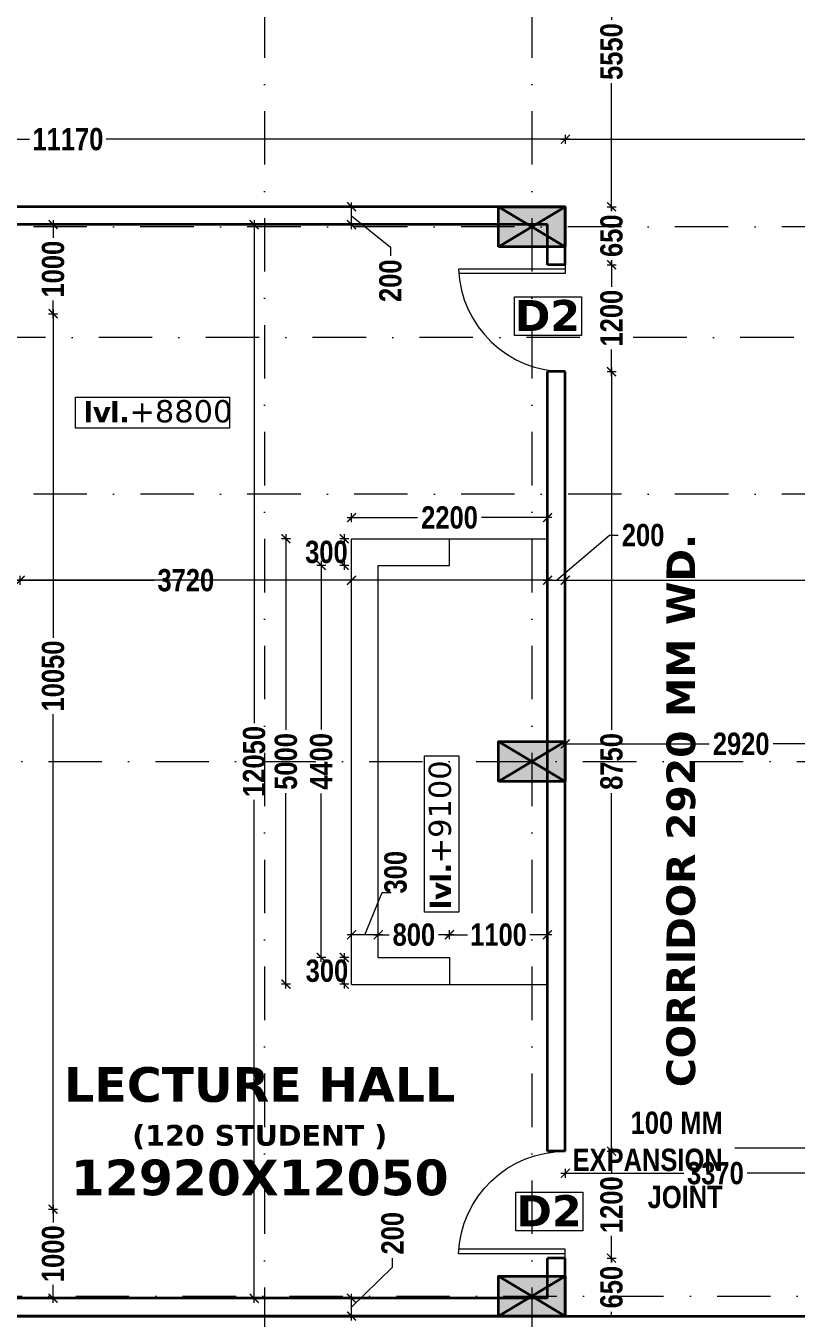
# Model space of a CAD drawing. Header units: millimetres. Extents: x -3092155 to 4513934, y -12317808 to 1850003.
# Drawn here: x -431625 to -422978, y -5557584 to -5543080 of the extents above; entities that cross this region are included whole.
import ezdxf

# ---------------------------------------------------------------- set-up
doc = ezdxf.new("R2010")
doc.units = ezdxf.units.MM
doc.header["$LTSCALE"] = 2
doc.header["$MEASUREMENT"] = 0
doc.header["$PDMODE"] = 34
doc.header["$PDSIZE"] = 500
doc.linetypes.add('DASHDOT', pattern=[1, 0.5, -0.25, 0, -0.25])
doc.layers.add('AEROW', color=7, linetype='Continuous', lineweight=15, true_color=0x0d0d0d)
for name, color, linetype, lineweight in [('coloumn', 10, 'Continuous', 35), ('D DIM', 250, 'Continuous', 9), ('D2', 10, 'Continuous', 5), ('DOOR', 27, 'Continuous', 5), ('expen. jt.', 130, 'Continuous', 35), ('GRID', 251, 'DASHDOT', 5), ('Step', 251, 'Continuous', 9), ('TEXT', 7, 'Continuous', 13), ('WAll', 250, 'Continuous', 35)]:
    doc.layers.add(name, color=color, linetype=linetype, lineweight=lineweight)
doc.styles.add('COLOUMNN DIM', font='ARIALNB.TTF', dxfattribs={"height": 550})
doc.styles.add('INNER DIM', font='ARIALNB.TTF', dxfattribs={"height": 250})
doc.styles.add('style2', font='verdana.ttf')
doc.dimstyles.new('external final', dxfattribs={"dimscale": 0, "dimtxt": 250, "dimasz": 100, "dimexe": 50, "dimexo": 50, "dimgap": 50, "dimtad": 0, "dimdec": 0, "dimzin": 0, "dimdsep": 46, "dimtxsty": 'INNER DIM', "dimblk": 'ARCHTICK', "dimcen": 100, "dimdle": 50, "dimclrd": 256, "dimclre": 256, "dimclrt": 256, "dimadec": 0, "dimazin": 0, "dimtfac": 1, "dimtdec": 0, "dimtix": 1, "dimtmove": 1, "dimatfit": 3, "dimfxl": 50, "dimfxlon": 1, "dimtolj": 1, "dimtzin": 0, "dimlwd": -1, "dimlwe": -1, "dimarcsym": 1})
doc.dimstyles.new('INNER DIM', dxfattribs={"dimscale": 0, "dimtxt": 250, "dimasz": 100, "dimexe": 50, "dimexo": 50, "dimgap": 50, "dimtad": 0, "dimdec": 0, "dimzin": 0, "dimdsep": 46, "dimtxsty": 'INNER DIM', "dimblk": 'ARCHTICK', "dimcen": 100, "dimdle": 50, "dimclrd": 256, "dimclre": 256, "dimclrt": 256, "dimadec": 0, "dimazin": 0, "dimtfac": 1, "dimtdec": 0, "dimtix": 1, "dimtmove": 2, "dimatfit": 3, "dimfxl": 50, "dimfxlon": 1, "dimtolj": 1, "dimtzin": 0, "dimlwd": -1, "dimlwe": -1, "dimarcsym": 1})

# ---------------------------------------------------------------- blocks, each defined once
blk = doc.blocks.new('_ArchTick')
at = {"color": 0, "linetype": 'ByBlock', "const_width": 0.15}
blk.add_lwpolyline([(-0.5, -0.5), (0.5, 0.5)], dxfattribs=at)
blk = doc.blocks.new('A$C378B1DF0')
at = {"layer": 'DOOR', "ltscale": 0.1}
for p, q in [((1100, 0), (1100, 1196)), ((1150, 0), (1150, 1199)), ((1200, 0), (1100, 0))]:
    blk.add_line(p, q, dxfattribs=at)
blk.add_arc((1200, 0), 1200, 92.388, 180, dxfattribs=at)
blk = doc.blocks.new('*D407')
at = {"layer": 'D DIM', "ltscale": 100, "transparency": 16777216}
for p, q in [((-438688, -5549252), (-438688, -5549352)), ((-425768, -5549252), (-425768, -5549352)), ((-438738, -5549302), (-432658, -5549302)), ((-425718, -5549302), (-431799, -5549302))]:
    blk.add_line(p, q, dxfattribs=at)
at = {"layer": 'Defpoints', "color": 0, "lineweight": 50, "ltscale": 100, "transparency": 16777216}
for p in [(-438688, -5548761), (-425768, -5548761), (-425768, -5549302)]:
    blk.add_point(p, dxfattribs=at)
at = {"layer": 'D DIM', "ltscale": 100, "transparency": 16777216, "xscale": 100, "yscale": 100, "zscale": 100, "rotation": 180}
blk.add_blockref('_ArchTick', (-438688, -5549302), dxfattribs=at)
at = {"layer": 'D DIM', "ltscale": 100, "transparency": 16777216, "xscale": 100, "yscale": 100, "zscale": 100}
blk.add_blockref('_ArchTick', (-425768, -5549302), dxfattribs=at)
at = {"layer": 'D DIM', "ltscale": 100, "transparency": 16777216, "insert": (-432228, -5549302), "char_height": 250, "attachment_point": 5, "style": 'INNER DIM'}
blk.add_mtext('\\A1;12920', dxfattribs=at)
blk = doc.blocks.new('*D408')
at = {"layer": 'D DIM', "ltscale": 100, "transparency": 16777216}
for p, q in [((-425668, -5549302), (-425074, -5548797)), ((-425074, -5548797), (-424974, -5548797)), ((-425768, -5549252), (-425768, -5549352)), ((-425568, -5549252), (-425568, -5549352)), ((-425818, -5549302), (-425518, -5549302))]:
    blk.add_line(p, q, dxfattribs=at)
at = {"layer": 'Defpoints', "color": 0, "lineweight": 50, "ltscale": 100, "transparency": 16777216}
for p in [(-425768, -5548761), (-425568, -5548817), (-425568, -5549302)]:
    blk.add_point(p, dxfattribs=at)
at = {"layer": 'D DIM', "ltscale": 100, "transparency": 16777216, "xscale": 100, "yscale": 100, "zscale": 100, "rotation": 180}
blk.add_blockref('_ArchTick', (-425768, -5549302), dxfattribs=at)
at = {"layer": 'D DIM', "ltscale": 100, "transparency": 16777216, "xscale": 100, "yscale": 100, "zscale": 100}
blk.add_blockref('_ArchTick', (-425568, -5549302), dxfattribs=at)
at = {"layer": 'D DIM', "ltscale": 100, "transparency": 16777216, "insert": (-424696, -5548797), "char_height": 250, "attachment_point": 5, "style": 'INNER DIM'}
blk.add_mtext('\\A1;200', dxfattribs=at)
blk = doc.blocks.new('*D409')
at = {"layer": 'D DIM', "ltscale": 100, "transparency": 16777216}
for p, q in [((-425569, -5549252), (-425569, -5549352)), ((-407278, -5549252), (-407278, -5549352)), ((-425619, -5549302), (-417904, -5549302)), ((-407228, -5549302), (-417044, -5549302))]:
    blk.add_line(p, q, dxfattribs=at)
at = {"layer": 'Defpoints', "color": 0, "lineweight": 50, "ltscale": 100, "transparency": 16777216}
for p in [(-407278, -5548781), (-425569, -5548959), (-407278, -5549302)]:
    blk.add_point(p, dxfattribs=at)
at = {"layer": 'D DIM', "ltscale": 100, "transparency": 16777216, "xscale": 100, "yscale": 100, "zscale": 100, "rotation": 180}
blk.add_blockref('_ArchTick', (-425569, -5549302), dxfattribs=at)
at = {"layer": 'D DIM', "ltscale": 100, "transparency": 16777216, "xscale": 100, "yscale": 100, "zscale": 100}
blk.add_blockref('_ArchTick', (-407278, -5549302), dxfattribs=at)
at = {"layer": 'D DIM', "ltscale": 100, "transparency": 16777216, "insert": (-417474, -5549302), "char_height": 250, "attachment_point": 5, "style": 'INNER DIM'}
blk.add_mtext('\\A1;18290', dxfattribs=at)
blk = doc.blocks.new('*D432')
at = {"layer": 'D DIM', "ltscale": 100, "transparency": 16777216}
for p, q in [((-425619, -5551139), (-423953, -5551139)), ((-425569, -5551139), (-425569, -5551189)), ((-422599, -5551139), (-423237, -5551139)), ((-422649, -5551139), (-422649, -5551189))]:
    blk.add_line(p, q, dxfattribs=at)
at = {"layer": 'Defpoints', "color": 0, "lineweight": 50, "ltscale": 100, "transparency": 16777216}
for p in [(-425569, -5551111), (-422649, -5551111), (-422649, -5551139)]:
    blk.add_point(p, dxfattribs=at)
at = {"layer": 'D DIM', "ltscale": 100, "transparency": 16777216, "xscale": 100, "yscale": 100, "zscale": 100, "rotation": 180}
blk.add_blockref('_ArchTick', (-425569, -5551139), dxfattribs=at)
at = {"layer": 'D DIM', "ltscale": 100, "transparency": 16777216, "xscale": 100, "yscale": 100, "zscale": 100}
blk.add_blockref('_ArchTick', (-422649, -5551139), dxfattribs=at)
at = {"layer": 'D DIM', "ltscale": 100, "transparency": 16777216, "insert": (-423595, -5551139), "char_height": 250, "attachment_point": 5, "style": 'INNER DIM'}
blk.add_mtext('\\A1;2920', dxfattribs=at)
blk = doc.blocks.new('*D454')
at = {"layer": 'D DIM', "ltscale": 100, "transparency": 16777216}
for p, q in [((-436738, -5544403), (-436738, -5544303)), ((-425568, -5544403), (-425568, -5544303)), ((-436788, -5544353), (-431583, -5544353)), ((-425518, -5544353), (-430724, -5544353))]:
    blk.add_line(p, q, dxfattribs=at)
at = {"layer": 'Defpoints', "color": 0, "lineweight": 50, "ltscale": 100, "transparency": 16777216}
for p in [(-425568, -5544353), (-436738, -5545111), (-425568, -5545111)]:
    blk.add_point(p, dxfattribs=at)
at = {"layer": 'D DIM', "ltscale": 100, "transparency": 16777216, "xscale": 100, "yscale": 100, "zscale": 100, "rotation": 180}
blk.add_blockref('_ArchTick', (-436738, -5544353), dxfattribs=at)
at = {"layer": 'D DIM', "ltscale": 100, "transparency": 16777216, "xscale": 100, "yscale": 100, "zscale": 100}
blk.add_blockref('_ArchTick', (-425568, -5544353), dxfattribs=at)
at = {"layer": 'D DIM', "ltscale": 100, "transparency": 16777216, "insert": (-431153, -5544353), "char_height": 250, "attachment_point": 5, "style": 'INNER DIM'}
blk.add_mtext('\\A1;11170', dxfattribs=at)
blk = doc.blocks.new('*D455')
at = {"layer": 'D DIM', "ltscale": 100, "transparency": 16777216}
for p, q in [((-425568, -5544403), (-425568, -5544303)), ((-407279, -5544403), (-407279, -5544303)), ((-425618, -5544353), (-416854, -5544353)), ((-407229, -5544353), (-415994, -5544353))]:
    blk.add_line(p, q, dxfattribs=at)
at = {"layer": 'Defpoints', "color": 0, "lineweight": 50, "ltscale": 100, "transparency": 16777216}
for p in [(-407279, -5544353), (-425568, -5545111), (-407279, -5545111)]:
    blk.add_point(p, dxfattribs=at)
at = {"layer": 'D DIM', "ltscale": 100, "transparency": 16777216, "xscale": 100, "yscale": 100, "zscale": 100, "rotation": 180}
blk.add_blockref('_ArchTick', (-425568, -5544353), dxfattribs=at)
at = {"layer": 'D DIM', "ltscale": 100, "transparency": 16777216, "xscale": 100, "yscale": 100, "zscale": 100}
blk.add_blockref('_ArchTick', (-407279, -5544353), dxfattribs=at)
at = {"layer": 'D DIM', "ltscale": 100, "transparency": 16777216, "insert": (-416424, -5544353), "char_height": 250, "attachment_point": 5, "style": 'INNER DIM'}
blk.add_mtext('\\A1;18290', dxfattribs=at)
blk = doc.blocks.new('*D471')
at = {"layer": 'D DIM', "ltscale": 100, "transparency": 16777216}
for p, q in [((-425100, -5556911), (-425000, -5556911)), ((-425050, -5556911), (-425050, -5556960)), ((-425050, -5557561), (-425050, -5557512)), ((-425100, -5557561), (-425000, -5557561))]:
    blk.add_line(p, q, dxfattribs=at)
at = {"layer": 'Defpoints', "color": 0, "lineweight": 50, "ltscale": 100, "transparency": 16777216}
for p in [(-425568, -5556911), (-425050, -5556911), (-425568, -5557561)]:
    blk.add_point(p, dxfattribs=at)
at = {"layer": 'D DIM', "ltscale": 100, "transparency": 16777216, "insert": (-425050, -5557236), "char_height": 250, "attachment_point": 5, "rotation": 90, "style": 'INNER DIM'}
blk.add_mtext('\\A1;650', dxfattribs=at)
blk = doc.blocks.new('*D472')
at = {"layer": 'D DIM', "ltscale": 100, "transparency": 16777216}
for p, q in [((-425100, -5555711), (-425000, -5555711)), ((-425050, -5555661), (-425050, -5555961)), ((-425050, -5556961), (-425050, -5556661)), ((-425100, -5556911), (-425000, -5556911))]:
    blk.add_line(p, q, dxfattribs=at)
at = {"layer": 'Defpoints', "color": 0, "lineweight": 50, "ltscale": 100, "transparency": 16777216}
for p in [(-425568, -5555711), (-425050, -5555711), (-425568, -5556911)]:
    blk.add_point(p, dxfattribs=at)
at = {"layer": 'D DIM', "ltscale": 100, "transparency": 16777216, "xscale": 100, "yscale": 100, "zscale": 100}
for p, rotation in [((-425050, -5555711), 90), ((-425050, -5556911), 270)]:
    blk.add_blockref('_ArchTick', p, dxfattribs=dict(at, rotation=rotation))
at = {"layer": 'D DIM', "ltscale": 100, "transparency": 16777216, "insert": (-425050, -5556311), "char_height": 250, "attachment_point": 5, "rotation": 90, "style": 'INNER DIM'}
blk.add_mtext('\\A1;1200', dxfattribs=at)
blk = doc.blocks.new('*D473')
at = {"layer": 'D DIM', "ltscale": 100, "transparency": 16777216}
for p, q in [((-425050, -5546911), (-425050, -5550981)), ((-425100, -5546961), (-425000, -5546961)), ((-425050, -5555761), (-425050, -5551692)), ((-425100, -5555711), (-425000, -5555711))]:
    blk.add_line(p, q, dxfattribs=at)
at = {"layer": 'Defpoints', "color": 0, "lineweight": 50, "ltscale": 100, "transparency": 16777216}
for p in [(-425568, -5546961), (-425050, -5546961), (-425568, -5555711)]:
    blk.add_point(p, dxfattribs=at)
at = {"layer": 'D DIM', "ltscale": 100, "transparency": 16777216, "xscale": 100, "yscale": 100, "zscale": 100}
for p, rotation in [((-425050, -5546961), 90), ((-425050, -5555711), 270)]:
    blk.add_blockref('_ArchTick', p, dxfattribs=dict(at, rotation=rotation))
at = {"layer": 'D DIM', "ltscale": 100, "transparency": 16777216, "insert": (-425050, -5551336), "char_height": 250, "attachment_point": 5, "rotation": 90, "style": 'INNER DIM'}
blk.add_mtext('\\A1;8750', dxfattribs=at)
blk = doc.blocks.new('*D474')
at = {"layer": 'D DIM', "ltscale": 100, "transparency": 16777216}
for p, q in [((-425100, -5545761), (-425000, -5545761)), ((-425050, -5545711), (-425050, -5546011)), ((-425050, -5547011), (-425050, -5546711)), ((-425100, -5546961), (-425000, -5546961))]:
    blk.add_line(p, q, dxfattribs=at)
at = {"layer": 'Defpoints', "color": 0, "lineweight": 50, "ltscale": 100, "transparency": 16777216}
for p in [(-425568, -5545761), (-425050, -5545761), (-425568, -5546961)]:
    blk.add_point(p, dxfattribs=at)
at = {"layer": 'D DIM', "ltscale": 100, "transparency": 16777216, "xscale": 100, "yscale": 100, "zscale": 100}
for p, rotation in [((-425050, -5545761), 90), ((-425050, -5546961), 270)]:
    blk.add_blockref('_ArchTick', p, dxfattribs=dict(at, rotation=rotation))
at = {"layer": 'D DIM', "ltscale": 100, "transparency": 16777216, "insert": (-425050, -5546361), "char_height": 250, "attachment_point": 5, "rotation": 90, "style": 'INNER DIM'}
blk.add_mtext('\\A1;1200', dxfattribs=at)
blk = doc.blocks.new('*D475')
at = {"layer": 'D DIM', "ltscale": 100, "transparency": 16777216}
for p, q in [((-425100, -5545111), (-425000, -5545111)), ((-425050, -5545111), (-425050, -5545160)), ((-425100, -5545761), (-425000, -5545761)), ((-425050, -5545761), (-425050, -5545712))]:
    blk.add_line(p, q, dxfattribs=at)
at = {"layer": 'Defpoints', "color": 0, "lineweight": 50, "ltscale": 100, "transparency": 16777216}
for p in [(-425568, -5545111), (-425050, -5545111), (-425568, -5545761)]:
    blk.add_point(p, dxfattribs=at)
at = {"layer": 'D DIM', "ltscale": 100, "transparency": 16777216, "insert": (-425050, -5545436), "char_height": 250, "attachment_point": 5, "rotation": 90, "style": 'INNER DIM'}
blk.add_mtext('\\A1;650', dxfattribs=at)
blk = doc.blocks.new('*D476')
at = {"layer": 'D DIM', "ltscale": 100, "transparency": 16777216}
for p, q in [((-425050, -5539511), (-425050, -5543014)), ((-425100, -5539561), (-425000, -5539561)), ((-425050, -5545161), (-425050, -5543724)), ((-425100, -5545111), (-425000, -5545111))]:
    blk.add_line(p, q, dxfattribs=at)
at = {"layer": 'Defpoints', "color": 0, "lineweight": 50, "ltscale": 100, "transparency": 16777216}
for p in [(-425568, -5539561), (-425050, -5539561), (-425568, -5545111)]:
    blk.add_point(p, dxfattribs=at)
at = {"layer": 'D DIM', "ltscale": 100, "transparency": 16777216, "xscale": 100, "yscale": 100, "zscale": 100}
for p, rotation in [((-425050, -5539561), 90), ((-425050, -5545111), 270)]:
    blk.add_blockref('_ArchTick', p, dxfattribs=dict(at, rotation=rotation))
at = {"layer": 'D DIM', "ltscale": 100, "transparency": 16777216, "insert": (-425050, -5543369), "char_height": 250, "attachment_point": 5, "rotation": 90, "style": 'INNER DIM'}
blk.add_mtext('\\A1;5550', dxfattribs=at)
blk = doc.blocks.new('*D735')
at = {"layer": 'D DIM', "ltscale": 100, "transparency": 16777216}
for p, q in [((-427508, -5557010), (-427508, -5556910)), ((-427969, -5557461), (-427508, -5557010)), ((-428019, -5557361), (-427919, -5557361)), ((-427969, -5557611), (-427969, -5557311)), ((-428019, -5557561), (-427919, -5557561))]:
    blk.add_line(p, q, dxfattribs=at)
at = {"layer": 'Defpoints', "color": 0, "lineweight": 50, "ltscale": 100, "transparency": 16777216}
for p in [(-428404, -5557361), (-427969, -5557361), (-428449, -5557561)]:
    blk.add_point(p, dxfattribs=at)
at = {"layer": 'D DIM', "ltscale": 100, "transparency": 16777216, "xscale": 100, "yscale": 100, "zscale": 100}
for p, rotation in [((-427969, -5557361), 90), ((-427969, -5557561), 270)]:
    blk.add_blockref('_ArchTick', p, dxfattribs=dict(at, rotation=rotation))
at = {"layer": 'D DIM', "ltscale": 100, "transparency": 16777216, "insert": (-427508, -5556631), "char_height": 250, "attachment_point": 5, "rotation": 90, "style": 'INNER DIM'}
blk.add_mtext('\\A1;200', dxfattribs=at)
blk = doc.blocks.new('*D736')
at = {"layer": 'D DIM', "ltscale": 100, "transparency": 16777216}
for p, q in [((-429012, -5545311), (-429112, -5545311)), ((-429062, -5545261), (-429062, -5550906)), ((-429062, -5557411), (-429062, -5551766)), ((-429012, -5557361), (-429112, -5557361))]:
    blk.add_line(p, q, dxfattribs=at)
at = {"layer": 'Defpoints', "color": 0, "lineweight": 50, "ltscale": 100, "transparency": 16777216}
for p in [(-429062, -5545311), (-428616, -5545311), (-428404, -5557361)]:
    blk.add_point(p, dxfattribs=at)
at = {"layer": 'D DIM', "ltscale": 100, "transparency": 16777216, "xscale": 100, "yscale": 100, "zscale": 100}
for p, rotation in [((-429062, -5545311), 90), ((-429062, -5557361), 270)]:
    blk.add_blockref('_ArchTick', p, dxfattribs=dict(at, rotation=rotation))
at = {"layer": 'D DIM', "ltscale": 100, "transparency": 16777216, "insert": (-429062, -5551336), "char_height": 250, "attachment_point": 5, "rotation": 90, "style": 'INNER DIM'}
blk.add_mtext('\\A1;12050', dxfattribs=at)
blk = doc.blocks.new('*D737')
at = {"layer": 'D DIM', "ltscale": 100, "transparency": 16777216}
for p, q in [((-428019, -5545111), (-427919, -5545111)), ((-427969, -5545361), (-427969, -5545061)), ((-428019, -5545311), (-427919, -5545311)), ((-427969, -5545211), (-427532, -5545563)), ((-427532, -5545563), (-427532, -5545663))]:
    blk.add_line(p, q, dxfattribs=at)
at = {"layer": 'Defpoints', "color": 0, "lineweight": 50, "ltscale": 100, "transparency": 16777216}
for p in [(-428607, -5545111), (-427969, -5545111), (-428616, -5545311)]:
    blk.add_point(p, dxfattribs=at)
at = {"layer": 'D DIM', "ltscale": 100, "transparency": 16777216, "xscale": 100, "yscale": 100, "zscale": 100}
for p, rotation in [((-427969, -5545111), 90), ((-427969, -5545311), 270)]:
    blk.add_blockref('_ArchTick', p, dxfattribs=dict(at, rotation=rotation))
at = {"layer": 'D DIM', "ltscale": 100, "transparency": 16777216, "insert": (-427532, -5545941), "char_height": 250, "attachment_point": 5, "rotation": 90, "style": 'INNER DIM'}
blk.add_mtext('\\A1;200', dxfattribs=at)
blk = doc.blocks.new('*D741')
at = {"layer": 'D DIM', "ltscale": 100, "transparency": 16777216}
for p, q in [((-431369, -5545311), (-431269, -5545311)), ((-431319, -5545261), (-431319, -5545461)), ((-431319, -5546361), (-431319, -5546161)), ((-431369, -5546311), (-431269, -5546311))]:
    blk.add_line(p, q, dxfattribs=at)
at = {"layer": 'Defpoints', "color": 0, "lineweight": 50, "ltscale": 100, "transparency": 16777216}
for p in [(-431857, -5545311), (-431857, -5546311), (-431319, -5546311)]:
    blk.add_point(p, dxfattribs=at)
at = {"layer": 'D DIM', "ltscale": 100, "transparency": 16777216, "xscale": 100, "yscale": 100, "zscale": 100}
for p, rotation in [((-431319, -5545311), 90), ((-431319, -5546311), 270)]:
    blk.add_blockref('_ArchTick', p, dxfattribs=dict(at, rotation=rotation))
at = {"layer": 'D DIM', "ltscale": 100, "transparency": 16777216, "insert": (-431319, -5545811), "char_height": 250, "attachment_point": 5, "rotation": 90, "style": 'INNER DIM'}
blk.add_mtext('\\A1;1000', dxfattribs=at)
blk = doc.blocks.new('*D742')
at = {"layer": 'D DIM', "ltscale": 100, "transparency": 16777216}
for p, q in [((-431369, -5546311), (-431269, -5546311)), ((-431319, -5546261), (-431319, -5549947)), ((-431319, -5556411), (-431319, -5550807)), ((-431369, -5556361), (-431269, -5556361))]:
    blk.add_line(p, q, dxfattribs=at)
at = {"layer": 'Defpoints', "color": 0, "lineweight": 50, "ltscale": 100, "transparency": 16777216}
for p in [(-431957, -5546311), (-431689, -5556361), (-431319, -5556361)]:
    blk.add_point(p, dxfattribs=at)
at = {"layer": 'D DIM', "ltscale": 100, "transparency": 16777216, "xscale": 100, "yscale": 100, "zscale": 100}
for p, rotation in [((-431319, -5546311), 90), ((-431319, -5556361), 270)]:
    blk.add_blockref('_ArchTick', p, dxfattribs=dict(at, rotation=rotation))
at = {"layer": 'D DIM', "ltscale": 100, "transparency": 16777216, "insert": (-431319, -5550377), "char_height": 250, "attachment_point": 5, "rotation": 90, "style": 'INNER DIM'}
blk.add_mtext('\\A1;10050', dxfattribs=at)
blk = doc.blocks.new('*D743')
at = {"layer": 'D DIM', "ltscale": 100, "transparency": 16777216}
for p, q in [((-431369, -5556361), (-431269, -5556361)), ((-431319, -5556311), (-431319, -5556511)), ((-431319, -5557411), (-431319, -5557211)), ((-431369, -5557361), (-431269, -5557361))]:
    blk.add_line(p, q, dxfattribs=at)
at = {"layer": 'Defpoints', "color": 0, "lineweight": 50, "ltscale": 100, "transparency": 16777216}
for p in [(-431689, -5556361), (-431689, -5557361), (-431319, -5557361)]:
    blk.add_point(p, dxfattribs=at)
at = {"layer": 'D DIM', "ltscale": 100, "transparency": 16777216, "xscale": 100, "yscale": 100, "zscale": 100}
for p, rotation in [((-431319, -5556361), 90), ((-431319, -5557361), 270)]:
    blk.add_blockref('_ArchTick', p, dxfattribs=dict(at, rotation=rotation))
at = {"layer": 'D DIM', "ltscale": 100, "transparency": 16777216, "insert": (-431319, -5556861), "char_height": 250, "attachment_point": 5, "rotation": 90, "style": 'INNER DIM'}
blk.add_mtext('\\A1;1000', dxfattribs=at)
blk = doc.blocks.new('*D764')
at = {"layer": 'D DIM', "ltscale": 100, "transparency": 16777216}
for p, q in [((-431689, -5549353), (-431689, -5549253)), ((-427969, -5549353), (-427969, -5549253)), ((-431739, -5549303), (-430185, -5549303)), ((-427919, -5549303), (-429473, -5549303))]:
    blk.add_line(p, q, dxfattribs=at)
at = {"layer": 'Defpoints', "color": 0, "lineweight": 50, "ltscale": 100, "transparency": 16777216}
for p in [(-427969, -5549303), (-431689, -5549475), (-427969, -5549475)]:
    blk.add_point(p, dxfattribs=at)
at = {"layer": 'D DIM', "ltscale": 100, "transparency": 16777216, "xscale": 100, "yscale": 100, "zscale": 100, "rotation": 180}
blk.add_blockref('_ArchTick', (-431689, -5549303), dxfattribs=at)
at = {"layer": 'D DIM', "ltscale": 100, "transparency": 16777216, "xscale": 100, "yscale": 100, "zscale": 100}
blk.add_blockref('_ArchTick', (-427969, -5549303), dxfattribs=at)
at = {"layer": 'D DIM', "ltscale": 100, "transparency": 16777216, "insert": (-429829, -5549303), "char_height": 250, "attachment_point": 5, "style": 'INNER DIM'}
blk.add_mtext('\\A1;3720', dxfattribs=at)
blk = doc.blocks.new('*D765')
at = {"layer": 'D DIM', "ltscale": 100, "transparency": 16777216}
for p, q in [((-428019, -5548599), (-427227, -5548599)), ((-427969, -5548649), (-427969, -5548549)), ((-425719, -5548599), (-426511, -5548599)), ((-425769, -5548649), (-425769, -5548549))]:
    blk.add_line(p, q, dxfattribs=at)
at = {"layer": 'Defpoints', "color": 0, "lineweight": 50, "ltscale": 100, "transparency": 16777216}
for p in [(-425769, -5548599), (-427969, -5548936), (-425769, -5548936)]:
    blk.add_point(p, dxfattribs=at)
at = {"layer": 'D DIM', "ltscale": 100, "transparency": 16777216, "xscale": 100, "yscale": 100, "zscale": 100, "rotation": 180}
blk.add_blockref('_ArchTick', (-427969, -5548599), dxfattribs=at)
at = {"layer": 'D DIM', "ltscale": 100, "transparency": 16777216, "xscale": 100, "yscale": 100, "zscale": 100}
blk.add_blockref('_ArchTick', (-425769, -5548599), dxfattribs=at)
at = {"layer": 'D DIM', "ltscale": 100, "transparency": 16777216, "insert": (-426869, -5548599), "char_height": 250, "attachment_point": 5, "style": 'INNER DIM'}
blk.add_mtext('\\A1;2200', dxfattribs=at)
blk = doc.blocks.new('*D766')
at = {"layer": 'D DIM', "ltscale": 100, "transparency": 16777216}
for p, q in [((-428705, -5548786), (-428705, -5550981)), ((-428655, -5548836), (-428755, -5548836)), ((-428705, -5553886), (-428705, -5551691)), ((-428655, -5553836), (-428755, -5553836))]:
    blk.add_line(p, q, dxfattribs=at)
at = {"layer": 'Defpoints', "color": 0, "lineweight": 50, "ltscale": 100, "transparency": 16777216}
for p in [(-427869, -5548836), (-428705, -5553836), (-427869, -5553836)]:
    blk.add_point(p, dxfattribs=at)
at = {"layer": 'D DIM', "ltscale": 100, "transparency": 16777216, "xscale": 100, "yscale": 100, "zscale": 100}
for p, rotation in [((-428705, -5548836), 90), ((-428705, -5553836), 270)]:
    blk.add_blockref('_ArchTick', p, dxfattribs=dict(at, rotation=rotation))
at = {"layer": 'D DIM', "ltscale": 100, "transparency": 16777216, "insert": (-428705, -5551336), "char_height": 250, "attachment_point": 5, "rotation": 90, "style": 'INNER DIM'}
blk.add_mtext('\\A1;5000', dxfattribs=at)
blk = doc.blocks.new('*D767')
at = {"layer": 'D DIM', "ltscale": 100, "transparency": 16777216}
for p, q in [((-426919, -5553281), (-426669, -5553281)), ((-426869, -5553331), (-426869, -5553231)), ((-425719, -5553281), (-425969, -5553281)), ((-425769, -5553331), (-425769, -5553231))]:
    blk.add_line(p, q, dxfattribs=at)
at = {"layer": 'Defpoints', "color": 0, "lineweight": 50, "ltscale": 100, "transparency": 16777216}
for p in [(-425769, -5553281), (-426869, -5553536), (-425769, -5553536)]:
    blk.add_point(p, dxfattribs=at)
at = {"layer": 'D DIM', "ltscale": 100, "transparency": 16777216, "xscale": 100, "yscale": 100, "zscale": 100, "rotation": 180}
blk.add_blockref('_ArchTick', (-426869, -5553281), dxfattribs=at)
at = {"layer": 'D DIM', "ltscale": 100, "transparency": 16777216, "xscale": 100, "yscale": 100, "zscale": 100}
blk.add_blockref('_ArchTick', (-425769, -5553281), dxfattribs=at)
at = {"layer": 'D DIM', "ltscale": 100, "transparency": 16777216, "insert": (-426319, -5553281), "char_height": 250, "attachment_point": 5, "style": 'INNER DIM'}
blk.add_mtext('\\A1;1100', dxfattribs=at)
blk = doc.blocks.new('*D768')
at = {"layer": 'D DIM', "ltscale": 100, "transparency": 16777216}
for p, q in [((-427719, -5553281), (-427545, -5553281)), ((-427669, -5553331), (-427669, -5553231)), ((-426819, -5553281), (-426993, -5553281)), ((-426869, -5553331), (-426869, -5553231))]:
    blk.add_line(p, q, dxfattribs=at)
at = {"layer": 'Defpoints', "color": 0, "lineweight": 50, "ltscale": 100, "transparency": 16777216}
for p in [(-427669, -5553281), (-427669, -5553536), (-426869, -5553536)]:
    blk.add_point(p, dxfattribs=at)
at = {"layer": 'D DIM', "ltscale": 100, "transparency": 16777216, "xscale": 100, "yscale": 100, "zscale": 100, "rotation": 180}
blk.add_blockref('_ArchTick', (-427669, -5553281), dxfattribs=at)
at = {"layer": 'D DIM', "ltscale": 100, "transparency": 16777216, "xscale": 100, "yscale": 100, "zscale": 100}
blk.add_blockref('_ArchTick', (-426869, -5553281), dxfattribs=at)
at = {"layer": 'D DIM', "ltscale": 100, "transparency": 16777216, "insert": (-427269, -5553281), "char_height": 250, "attachment_point": 5, "style": 'INNER DIM'}
blk.add_mtext('\\A1;800', dxfattribs=at)
blk = doc.blocks.new('*D769')
at = {"layer": 'D DIM', "ltscale": 100, "transparency": 16777216}
for p, q in [((-427819, -5553281), (-427624, -5552806)), ((-427624, -5552806), (-427524, -5552806)), ((-427619, -5553281), (-428019, -5553281)), ((-427969, -5553331), (-427969, -5553231)), ((-427669, -5553331), (-427669, -5553231))]:
    blk.add_line(p, q, dxfattribs=at)
at = {"layer": 'Defpoints', "color": 0, "lineweight": 50, "ltscale": 100, "transparency": 16777216}
for p in [(-427969, -5553281), (-427969, -5553436), (-427669, -5553536)]:
    blk.add_point(p, dxfattribs=at)
at = {"layer": 'D DIM', "ltscale": 100, "transparency": 16777216, "xscale": 100, "yscale": 100, "zscale": 100, "rotation": 180}
blk.add_blockref('_ArchTick', (-427969, -5553281), dxfattribs=at)
at = {"layer": 'D DIM', "ltscale": 100, "transparency": 16777216, "xscale": 100, "yscale": 100, "zscale": 100}
blk.add_blockref('_ArchTick', (-427669, -5553281), dxfattribs=at)
at = {"layer": 'D DIM', "ltscale": 100, "transparency": 16777216, "insert": (-427474, -5552579), "char_height": 250, "attachment_point": 5, "rotation": 90, "style": 'INNER DIM'}
blk.add_mtext('\\A1;300', dxfattribs=at)
blk = doc.blocks.new('*D770')
at = {"layer": 'D DIM', "ltscale": 100, "transparency": 16777216}
for p, q in [((-428051, -5548786), (-428051, -5549186)), ((-428001, -5548836), (-428101, -5548836)), ((-428001, -5549136), (-428101, -5549136))]:
    blk.add_line(p, q, dxfattribs=at)
at = {"layer": 'Defpoints', "color": 0, "lineweight": 50, "ltscale": 100, "transparency": 16777216}
for p in [(-427426, -5548836), (-428051, -5549136), (-427426, -5549136)]:
    blk.add_point(p, dxfattribs=at)
at = {"layer": 'D DIM', "ltscale": 100, "transparency": 16777216, "xscale": 100, "yscale": 100, "zscale": 100}
for p, rotation in [((-428051, -5548836), 90), ((-428051, -5549136), 270)]:
    blk.add_blockref('_ArchTick', p, dxfattribs=dict(at, rotation=rotation))
at = {"layer": 'D DIM', "ltscale": 100, "transparency": 16777216, "insert": (-428251, -5548986), "char_height": 250, "attachment_point": 5, "rotation": 0.1, "style": 'INNER DIM'}
blk.add_mtext('\\A1;300', dxfattribs=at)
blk = doc.blocks.new('*D771')
at = {"layer": 'D DIM', "ltscale": 100, "transparency": 16777216}
for p, q in [((-428309, -5549086), (-428309, -5550977)), ((-428259, -5549136), (-428359, -5549136)), ((-428309, -5553586), (-428309, -5551695)), ((-428259, -5553536), (-428359, -5553536))]:
    blk.add_line(p, q, dxfattribs=at)
at = {"layer": 'Defpoints', "color": 0, "lineweight": 50, "ltscale": 100, "transparency": 16777216}
for p in [(-427426, -5549136), (-428309, -5553536), (-426769, -5553536)]:
    blk.add_point(p, dxfattribs=at)
at = {"layer": 'D DIM', "ltscale": 100, "transparency": 16777216, "xscale": 100, "yscale": 100, "zscale": 100}
for p, rotation in [((-428309, -5549136), 90), ((-428309, -5553536), 270)]:
    blk.add_blockref('_ArchTick', p, dxfattribs=dict(at, rotation=rotation))
at = {"layer": 'D DIM', "ltscale": 100, "transparency": 16777216, "insert": (-428309, -5551336), "char_height": 250, "attachment_point": 5, "rotation": 90, "style": 'INNER DIM'}
blk.add_mtext('\\A1;4400', dxfattribs=at)
blk = doc.blocks.new('*D772')
at = {"layer": 'D DIM', "ltscale": 100, "transparency": 16777216}
for p, q in [((-428001, -5553536), (-428101, -5553536)), ((-428051, -5553486), (-428051, -5553886)), ((-428001, -5553836), (-428101, -5553836))]:
    blk.add_line(p, q, dxfattribs=at)
at = {"layer": 'Defpoints', "color": 0, "lineweight": 50, "ltscale": 100, "transparency": 16777216}
for p in [(-426769, -5553536), (-428051, -5553836), (-426769, -5553836)]:
    blk.add_point(p, dxfattribs=at)
at = {"layer": 'D DIM', "ltscale": 100, "transparency": 16777216, "xscale": 100, "yscale": 100, "zscale": 100}
for p, rotation in [((-428051, -5553536), 90), ((-428051, -5553836), 270)]:
    blk.add_blockref('_ArchTick', p, dxfattribs=dict(at, rotation=rotation))
at = {"layer": 'D DIM', "ltscale": 100, "transparency": 16777216, "insert": (-428245, -5553686), "char_height": 250, "attachment_point": 5, "rotation": 0.1, "style": 'INNER DIM'}
blk.add_mtext('\\A1;300', dxfattribs=at)
blk = doc.blocks.new('*D1042')
at = {"layer": 'D DIM', "ltscale": 100, "transparency": 16777216}
for p, q in [((-425994, -7684899), (-425011, -7684899)), ((-425944, -7684849), (-425944, -7684949)), ((-422569, -7684899), (-423552, -7684899)), ((-422619, -7684899), (-422619, -7684949))]:
    blk.add_line(p, q, dxfattribs=at)
at = {"layer": 'Defpoints', "color": 0, "lineweight": 50, "ltscale": 100, "transparency": 16777216}
for p in [(-425944, -5502781), (-425944, -7684899), (-422619, -7684899)]:
    blk.add_point(p, dxfattribs=at)
at = {"layer": 'D DIM', "ltscale": 100, "transparency": 16777216, "xscale": 100, "yscale": 100, "zscale": 100, "rotation": 180}
blk.add_blockref('_ArchTick', (-425944, -7684899), dxfattribs=at)
at = {"layer": 'D DIM', "ltscale": 100, "transparency": 16777216, "xscale": 100, "yscale": 100, "zscale": 100}
blk.add_blockref('_ArchTick', (-422619, -7684899), dxfattribs=at)
at = {"layer": 'D DIM', "ltscale": 100, "transparency": 16777216, "insert": (-424282, -7684899), "char_height": 550, "attachment_point": 5, "style": 'COLOUMNN DIM'}
blk.add_mtext('\\A1;3325', dxfattribs=at)
blk = doc.blocks.new('S.F')
at = {"layer": 'coloumn', "ltscale": 100}
for points in [[(60100, -5853756), (60100, -5853306), (59350, -5853306), (59350, -5853756)], [(60100, -5859756), (60100, -5859306), (59350, -5859306), (59350, -5859756)], [(60100, -5865756), (60100, -5865306), (59350, -5865306), (59350, -5865756)]]:
    blk.add_hatch(color=256, dxfattribs=at).paths.add_polyline_path(points)
for p, q in [((59350, -5853756), (59350, -5853306)), ((59350, -5853306), (60100, -5853306)), ((60100, -5853306), (60100, -5853756)), ((60100, -5853756), (59350, -5853756)), ((59350, -5859756), (59350, -5859306)), ((59350, -5859306), (60100, -5859306)), ((60100, -5859306), (60100, -5859756)), ((60100, -5859756), (59350, -5859756)), ((59350, -5865756), (59350, -5865306)), ((59350, -5865306), (60100, -5865306)), ((60100, -5865306), (60100, -5865756)), ((60100, -5865756), (59350, -5865756))]:
    blk.add_line(p, q, dxfattribs=at)
for points in [[(60100, -5853756), (59350, -5853306), (60100, -5853306), (59350, -5853756)], [(60100, -5859756), (59350, -5859306), (60100, -5859306), (59350, -5859756)], [(60100, -5865756), (59350, -5865306), (60100, -5865306), (59350, -5865756)]]:
    blk.add_lwpolyline(points, dxfattribs=at)
blk = doc.blocks.new('*D1114')
at = {"layer": 'D DIM', "ltscale": 100, "transparency": 16777216}
for p, q in [((-425568, -5556008), (-425568, -5555908)), ((-422199, -5556008), (-422199, -5555908)), ((-425618, -5555958), (-424240, -5555958)), ((-422149, -5555958), (-423527, -5555958))]:
    blk.add_line(p, q, dxfattribs=at)
at = {"layer": 'Defpoints', "color": 0, "lineweight": 50, "ltscale": 100, "transparency": 16777216}
for p in [(-422199, -5555958), (-425568, -5557021), (-422199, -5557021)]:
    blk.add_point(p, dxfattribs=at)
at = {"layer": 'D DIM', "ltscale": 100, "transparency": 16777216, "xscale": 100, "yscale": 100, "zscale": 100, "rotation": 180}
blk.add_blockref('_ArchTick', (-425568, -5555958), dxfattribs=at)
at = {"layer": 'D DIM', "ltscale": 100, "transparency": 16777216, "xscale": 100, "yscale": 100, "zscale": 100}
blk.add_blockref('_ArchTick', (-422199, -5555958), dxfattribs=at)
at = {"layer": 'D DIM', "ltscale": 100, "transparency": 16777216, "insert": (-423884, -5555958), "char_height": 250, "attachment_point": 5, "style": 'INNER DIM'}
blk.add_mtext('\\A1;3370', dxfattribs=at)
blk = doc.blocks.new('YJJYH')
at = {"layer": 'Step', "ltscale": 15000}
for p, q in [((-54468, -5715801), (-54468, -5710801)), ((-54468, -5710801), (-52268, -5710801)), ((-54168, -5715501), (-54168, -5711101)), ((-54168, -5711101), (-53368, -5711101)), ((-54168, -5715501), (-53368, -5715501)), ((-54468, -5715801), (-52268, -5715801))]:
    blk.add_line(p, q, dxfattribs=at)
at = {"layer": 'Step', "ltscale": 100}
for p, q in [((-53368, -5711101), (-53368, -5710801)), ((-53368, -5715501), (-53368, -5715801))]:
    blk.add_line(p, q, dxfattribs=at)

msp = doc.modelspace()

# ---------------------------------------------------------------- linework, layer by layer
at = {"layer": 'D2', "ltscale": 0.1}
for points in [[(-426140.4, -5546122.6), (-425388.9, -5546122.6), (-425388.9, -5546556.9), (-426140.4, -5546556.9)], [(-426123, -5556169.9), (-425371.5, -5556169.9), (-425371.5, -5556604.2), (-426123, -5556604.2)]]:
    msp.add_lwpolyline(points, close=True, dxfattribs=at)
at = {"layer": 'expen. jt.', "ltscale": 100}
msp.add_line((-438889.3, -5557561.2), (-393959.3, -5557561.2), dxfattribs=at)
at = {"layer": 'GRID', "color": 5, "ltscale": 600}
for p, q in [((-428944.4, -5499634.4), (-428944.4, -5584428.2)), ((-425943.9, -5499634.4), (-425943.9, -5584428.2))]:
    msp.add_line(p, q, dxfattribs=at)
at = {"layer": 'GRID', "color": 6, "ltscale": 600}
for p, q in [((-367334.8, -5545336.2), (-460173.8, -5545336.2)), ((-365400.8, -5546575.3), (-462107.8, -5546578.9)), ((-367334.1, -5548336.2), (-460173.8, -5548336.2)), ((-460173.8, -5551336.2), (-367334.4, -5551336.2)), ((-461068.2, -5557336.2), (-366440.7, -5557336.2))]:
    msp.add_line(p, q, dxfattribs=at)
at = {"layer": 'TEXT', "ltscale": 0.1}
for points in [[(-431067.2, -5547246.2), (-429340.1, -5547246.2), (-429340.1, -5547595.7), (-431067.2, -5547595.7)], [(-427148.2, -5553028.8), (-427148.2, -5551271.8), (-426766.3, -5551271.8), (-426766.3, -5553028.8)]]:
    msp.add_lwpolyline(points, close=True, dxfattribs=at)
at = {"layer": 'WAll', "ltscale": 100}
for p, q in [((-425569.3, -5545111.2), (-436739.3, -5545111.2)), ((-425569.3, -5545761.2), (-425569.3, -5545111.2)), ((-425769.3, -5545311.2), (-436739.3, -5545311.2)), ((-425769.3, -5545761.2), (-425769.3, -5545311.2)), ((-425569.3, -5545761.2), (-425769.3, -5545761.2)), ((-425769.3, -5555711.2), (-425769.3, -5546961.2)), ((-425569.3, -5546961.2), (-425769.3, -5546961.2)), ((-425569.3, -5555711.2), (-425569.3, -5546961.2)), ((-425569.3, -5555711.2), (-425769.3, -5555711.2)), ((-425769.3, -5557361.2), (-425769.3, -5556911.2)), ((-425569.3, -5556911.2), (-425769.3, -5556911.2)), ((-425569.3, -5557561.2), (-425569.3, -5556911.2)), ((-425769.3, -5557361.2), (-438689.3, -5557361.2)), ((-425569.3, -5557561.2), (-438889.3, -5557561.2))]:
    msp.add_line(p, q, dxfattribs=at)

# ---------------------------------------------------------------- block references
at = {"layer": 'coloumn'}
msp.add_blockref('S.F', (-485670.2, 308195), dxfattribs=at)
at = {"layer": 'D DIM'}
msp.add_blockref('YJJYH', (-373501.8, 161963.5), dxfattribs=at)
at = {"layer": 'DOOR', "ltscale": 100, "rotation": 90}
msp.add_blockref('A$C378B1DF0', (-425569.3, -5546961.2), dxfattribs=at)
at = {"layer": 'DOOR', "ltscale": 100, "xscale": -1, "rotation": 90}
msp.add_blockref('A$C378B1DF0', (-425569.3, -5555711.2), dxfattribs=at)

# ---------------------------------------------------------------- texts
at = {"layer": 'D2', "ltscale": 0.1, "char_height": 350, "attachment_point": 5, "style": 'style2'}
for insert in [(-425769.2, -5546331.5), (-425751.8, -5556378.9)]:
    msp.add_mtext('\\pt3850;{\\fVerdana|b1|i0|c0|p34;D2}', dxfattribs=dict(at, insert=insert))
at = {"layer": 'TEXT', "ltscale": 0.1, "attachment_point": 5, "style": 'style2'}
for s, insert, char_height in [('{\\fVerdana|b1|i0|c0|p34;\\T0.95;lvl.\\fVerdana|b0|i0|c0|p34;\\H1.0833x;\\T1;+8800}', (-430141.8, -5547407.6), 230), ('\\pt3850;{\\fVerdana|b1|i0|c0|p34;\\H1.1111x;LECTURE HALL\\H0.9x; \\P\\H0.66667x;(120 STUDENT )\\P\\H1.7144x;12920X12050}', (-428999.7, -5555489.3), 350)]:
    msp.add_mtext(s, dxfattribs=dict(at, insert=insert, char_height=char_height))
at = {"layer": 'TEXT', "ltscale": 0.1, "attachment_point": 5, "rotation": 90, "style": 'style2'}
for s, insert, char_height in [('{\\fVerdana|b1|i0|c0|p34;\\H1.2857x;CORRIDOR 2920 MM WD.\\H0.77778x;  }', (-424269.4, -5551887.9), 250), ('{\\fVerdana|b1|i0|c0|p34;\\T0.95;lvl.\\fVerdana|b0|i0|c0|p34;\\H1.0833x;\\T1;+9100}', (-426975.4, -5552159.4), 230)]:
    msp.add_mtext(s, dxfattribs=dict(at, insert=insert, char_height=char_height))
at = {"layer": 'TEXT', "ltscale": 100, "insert": (-423801.5, -5554848.6), "char_height": 250, "attachment_point": 3, "style": 'COLOUMNN DIM'}
msp.add_mtext_dynamic_manual_height_columns('\\P100 MM EXPANSION\\P JOINT', width=2605.788, gutter_width=500, heights=[0], dxfattribs=at)

# ---------------------------------------------------------------- dimensions: what is measured, and where the dimension line sits
at = {"layer": 'D DIM', "ltscale": 100}
for base, p1, p2, override, picture, middle in [((-425943.9483, -7684899.1732), (-422619.3506, -7684899.1732), (-425943.9483, -5502780.8904), {"dimscale": 1, "dimtxsty": 'COLOUMNN DIM'}, '*D1042', (-424281.6495, -7684899.1732)), ((-425568.5, -5544353.3), (-436738.5, -5545111.2), (-425568.5, -5545111.2), {"dimscale": 1}, '*D454', (-431153.5, -5544353.3)), ((-407278.9, -5544353.3), (-425568.5, -5545111.2), (-407278.9, -5545111.2), {"dimscale": 1}, '*D455', (-416423.7, -5544353.3)), ((-425768.9, -5548598.5), (-427968.9, -5548936.2), (-425768.9, -5548936.2), {"dimscale": 1}, '*D765', (-426868.9, -5548598.5)), ((-425768.5, -5549301.7), (-438688.5, -5548761.2), (-425768.5, -5548761.2), {"dimscale": 1}, '*D407', (-432228.5, -5549301.7)), ((-427968.9, -5549302.5), (-431688.9, -5549475), (-427968.9, -5549475), {"dimscale": 1}, '*D764', (-429828.9, -5549302.5)), ((-427668.9, -5553281), (-426868.9, -5553536.2), (-427668.9, -5553536.2), {"dimscale": 1}, '*D768', (-427268.9, -5553281)), ((-425768.9, -5553281), (-426868.9, -5553536.2), (-425768.9, -5553536.2), {"dimscale": 1}, '*D767', (-426318.9, -5553281))]:
    dim = msp.add_linear_dim(base=base, p1=p1, p2=p2, dimstyle='external final', override=override, dxfattribs=at)
    dim.commit()
    dim.dimension.update_dxf_attribs({"geometry": picture, "text_midpoint": middle})
for base, p1, p2, override, picture, middle in [((-425050.3, -5539561.2), (-425568.5, -5545111.2), (-425568.5, -5539561.2), {"dimscale": 1}, '*D476', (-425050.3, -5543368.8)), ((-427969.3, -5545111.2), (-428616.2, -5545311.2), (-428607.2, -5545111.2), {"dimscale": 1, "dimtmove": 1}, '*D737', (-427531.6, -5545712.8)), ((-431319, -5556361.2), (-431957, -5546311), (-431688.9, -5556361.2), {"dimscale": 1}, '*D742', (-431319, -5550377)), ((-427969.3, -5557361.2), (-428448.8, -5557561.2), (-428404.3, -5557361.2), {"dimscale": 1, "dimtmove": 1}, '*D735', (-427507.9, -5556859.7))]:
    dim = msp.add_linear_dim(base=base, p1=p1, p2=p2, angle=90, dimstyle='external final', override=override, dxfattribs=at)
    dim.commit()
    dim.dimension.update_dxf_attribs({"geometry": picture, "text_midpoint": middle, "dimtype": 160})
for base, p1, p2, picture, middle in [((-425050.3, -5545111.2), (-425568.5, -5545761.2), (-425568.5, -5545111.2), '*D475', (-425050.3, -5545436.2)), ((-431319, -5546311), (-431857, -5545311.2), (-431857, -5546311), '*D741', (-431319, -5545811.1)), ((-429061.6, -5545311.2), (-428404.3, -5557361.2), (-428616.2, -5545311.2), '*D736', (-429061.6, -5551336.2)), ((-425050.3, -5545761.2), (-425568.5, -5546961.2), (-425568.5, -5545761.2), '*D474', (-425050.3, -5546361.2)), ((-425050.3, -5546961.2), (-425568.5, -5555711.2), (-425568.5, -5546961.2), '*D473', (-425050.3, -5551336.2)), ((-428705, -5553836.2), (-427868.9, -5548836.2), (-427868.9, -5553836.2), '*D766', (-428705, -5551336.2)), ((-428308.8, -5553536.2), (-427426.5, -5549136.2), (-426768.9, -5553536.2), '*D771', (-428308.8, -5551336.2)), ((-425050.3, -5555711.2), (-425568.5, -5556911.2), (-425568.5, -5555711.2), '*D472', (-425050.3, -5556311.2)), ((-431319, -5557361.2), (-431688.9, -5556361.2), (-431688.9, -5557361.2), '*D743', (-431319, -5556861.2)), ((-425050.3, -5556911.2), (-425568.5, -5557561.2), (-425568.5, -5556911.2), '*D471', (-425050.3, -5557236.2))]:
    dim = msp.add_linear_dim(base=base, p1=p1, p2=p2, angle=90, dimstyle='external final', override={"dimscale": 1}, dxfattribs=at)
    dim.commit()
    dim.dimension.update_dxf_attribs({"geometry": picture, "text_midpoint": middle})
for base, p1, p2, picture, middle in [((-425568.5, -5549301.7), (-425768.5, -5548761.2), (-425568.5, -5548817.1), '*D408', (-424924.3, -5548797)), ((-407278.5, -5549301.7), (-425568.9, -5548959.3), (-407278.5, -5548781.5), '*D409', (-417473.7, -5549301.7)), ((-422648.9, -5551139.3), (-425568.9, -5551111.2), (-422648.9, -5551111.2), '*D432', (-423594.9, -5551139.3))]:
    dim = msp.add_linear_dim(base=base, p1=p1, p2=p2, dimstyle='external final', override={"dimscale": 1}, dxfattribs=at)
    dim.commit()
    dim.dimension.update_dxf_attribs({"geometry": picture, "text_midpoint": middle, "dimtype": 160})
for base, p1, p2, picture, middle in [((-428051.5, -5549136.2), (-427426.5, -5548836.2), (-427426.5, -5549136.2), '*D770', (-428251.5, -5548986.2)), ((-428051.5, -5553836.2), (-426768.9, -5553536.2), (-426768.9, -5553836.2), '*D772', (-428245.5, -5553686.2))]:
    dim = msp.add_linear_dim(base=base, p1=p1, p2=p2, angle=90, dimstyle='external final', override={"dimscale": 1}, dxfattribs=at)
    dim.commit()
    dim.dimension.update_dxf_attribs({"geometry": picture, "text_midpoint": middle, "dimtype": 160, "text_rotation": 0.1})
dim = msp.add_linear_dim(base=(-427968.9, -5553281), p1=(-427668.9, -5553536.2), p2=(-427968.9, -5553436), dimstyle='external final', override={"dimscale": 1}, dxfattribs=at)
dim.commit()
dim.dimension.update_dxf_attribs({"geometry": '*D769', "text_midpoint": (-427474.5, -5552805.5), "dimtype": 160, "text_rotation": 90})
dim = msp.add_linear_dim(base=(-422198.9, -5555957.6), p1=(-425568.1, -5557021.1), p2=(-422198.9, -5557021.1), text='3370', dimstyle='external final', override={"dimscale": 1}, dxfattribs=at)
dim.commit()
dim.dimension.update_dxf_attribs({"geometry": '*D1114', "text_midpoint": (-423883.5, -5555957.6)})

# ---------------------------------------------------------------- leaders
at = {"layer": 'AEROW', "lineweight": 35, "ltscale": 100}
msp.add_leader([(-420996.5, -5557561.2), (-420996.5, -5555674.6), (-423667.8, -5555674.6)], dimstyle='INNER DIM', override={"dimscale": 1, "dimasz": 800}, dxfattribs=at)

doc.saveas('drawing.dxf')
